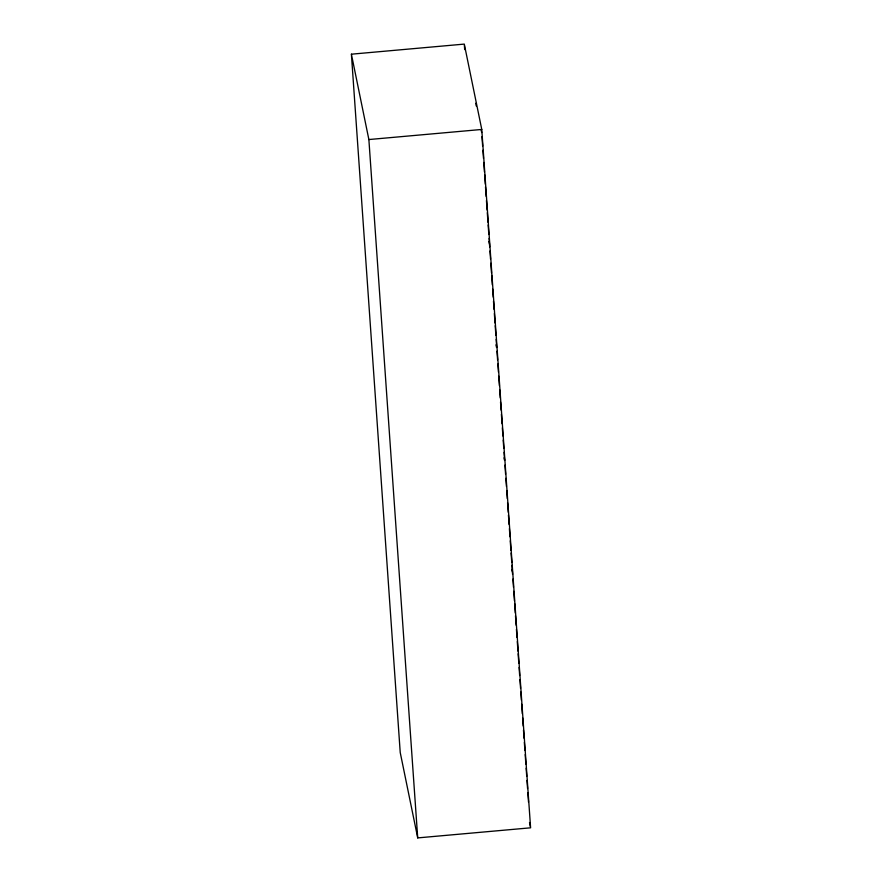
<?xml version="1.0" encoding="UTF-8"?>
<svg xmlns="http://www.w3.org/2000/svg" width="882" height="882" viewBox="0 0 882 882"><rect width="100%" height="100%" fill="white"/><g stroke="black" fill="none" stroke-linecap="round" stroke-linejoin="round"><path stroke-width="1.32" d="M351.4 54.188L464.285 44.1L481.77 129.456L530.6 827.812L417.715 837.9L400.23 752.544L351.4 54.188L368.874 139.543L417.715 837.9M368.874 139.543L481.77 129.456M475.707 103.304L476.258 105.972M481.153 129.897L481.693 132.554M488.959 241.525L489.499 244.182M496.004 344.84L496.544 347.497M504.085 457.791L504.625 460.459L504.052 452.301M511.891 569.419L512.431 572.076M529.509 822.476L530.325 826.478M481.98 136.633L482.652 146.147M482.928 150.227L483.501 158.374M483.788 162.453L484.45 171.968M484.648 174.68L485.309 184.195M485.497 186.918L486.158 196.432M486.445 200.512L487.118 210.026M487.305 212.738L487.967 222.253M488.154 224.976L488.826 234.48M489.091 238.361L489.697 246.894M489.973 250.973L490.546 259.132M490.833 263.211L491.495 272.725M491.693 275.438L492.354 284.952M492.641 289.031L493.214 297.179M493.49 301.258L494.063 309.417M494.35 313.496L495.011 323.01M495.21 325.723L495.871 335.237M496.158 339.316L496.72 347.464M496.985 351.157L497.591 359.878M497.878 363.957L498.451 372.116M498.738 376.195L499.399 385.71M499.686 389.778L500.259 397.936M500.535 402.016L501.108 410.163M501.395 414.242L502.056 423.757M502.343 427.836L502.916 435.995M503.203 440.063L503.765 448.221M504.956 465.101L505.584 474.229M505.871 478.309L506.444 486.456M506.731 490.535L507.304 498.694M507.58 502.762L508.252 512.277M508.44 515L509.101 524.514M509.388 528.594L509.961 536.741M510.248 540.82L510.91 550.335M511.097 553.047L511.769 562.562M511.957 565.285L512.596 574.403M512.916 579.055L513.489 587.214M513.776 591.293L514.438 600.796M514.625 603.52L515.297 613.034M515.485 615.746L516.146 625.261M516.433 629.34L517.006 637.499M517.293 641.578L517.955 651.092M518.142 653.805L518.814 663.319M519.101 667.398L519.663 675.546M519.95 679.625L520.567 688.357M520.821 692.039L521.394 700.198M521.681 704.277L522.342 713.792M522.629 717.871L523.191 726.029M523.478 730.109L524.051 738.267M524.338 742.346L524.911 750.505M525.198 754.584L525.859 764.099M526.146 768.178L526.719 776.336M526.995 780.405L527.568 788.563M527.855 792.642L528.516 802.157M464.384 45.478L464.671 49.601"/></g></svg>
